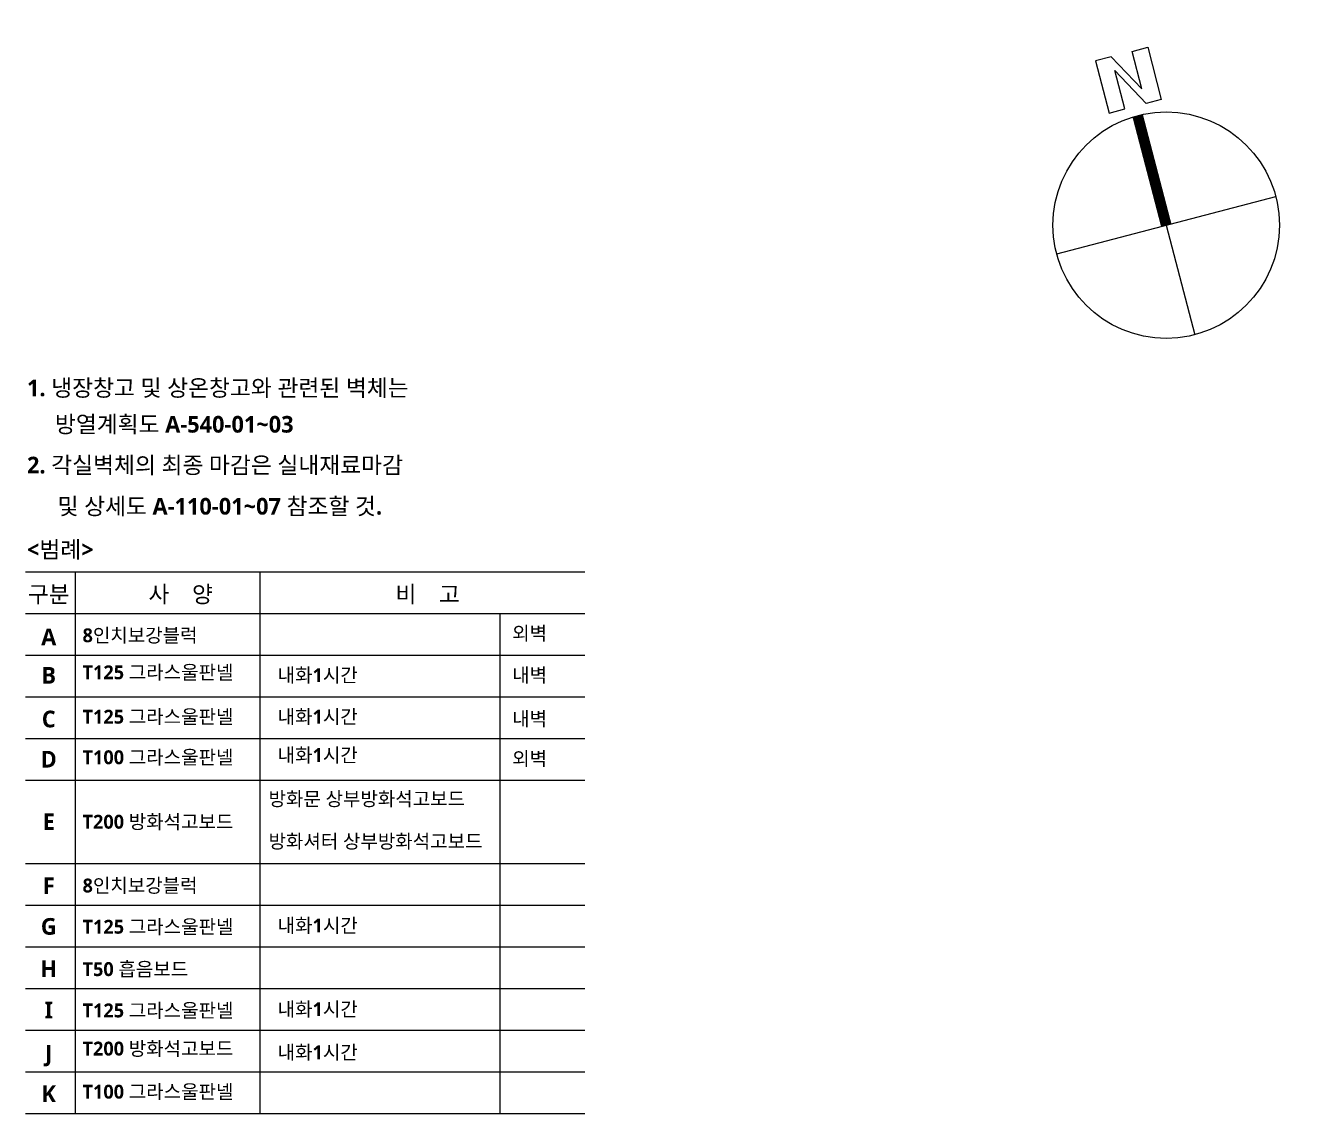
# Model space of a CAD drawing. Header units: millimetres. Extents: x 10941 to 190005487, y 7641 to 455456909.
# Drawn here: x 1228349 to 1283566, y 119831 to 166823 of the extents above; entities that cross this region are included whole.
import ezdxf
from ezdxf.enums import TextEntityAlignment as Align

# ---------------------------------------------------------------- set-up
doc = ezdxf.new("R2010")
doc.units = ezdxf.units.MM
doc.header["$LTSCALE"] = 400
doc.header["$MEASUREMENT"] = 0
doc.layers.get('0').update_dxf_attribs({"linetype": 'CONTINUOUS'})
for name, color, linetype in [('A-ANNO-SYMB', 7, 'CONTINUOUS'), ('AA-SYMB', 4, 'CONTINUOUS'), ('T', 3, 'CONTINUOUS')]:
    doc.layers.add(name, color=color, linetype=linetype)
doc.styles.add('2020음성 1차', font='')
doc.styles.get('2020음성 1차').set_extended_font_data('NanumGothic', bold=True)

# ---------------------------------------------------------------- blocks, each defined once
blk = doc.blocks.new('dr-sy-018-D-M')
at = {"layer": 'A-ANNO-SYMB'}
for p, q in [((-1, 16.4), (-2.5, 16.4)), ((-2.5, 16.4), (-2.5, 11.4)), ((-1, 16.4), (1, 12.8)), ((1, 12.8), (1, 16.4)), ((1, 16.4), (2.5, 16.4)), ((2.5, 16.4), (2.5, 11.4)), ((-1, 15.09), (1.05, 11.4)), ((-1, 11.4), (-1, 15.09)), ((-2.5, 11.4), (-1, 11.4)), ((2.5, 11.4), (1.05, 11.4)), ((-10.5, 0), (10.5, 0)), ((0, 0), (0, -10.5))]:
    blk.add_line(p, q, dxfattribs=at)
at = {"layer": 'A-ANNO-SYMB', "const_width": 1}
blk.add_lwpolyline([(0, 10.5), (0, 0)], dxfattribs=at)
at = {"layer": 'A-ANNO-SYMB'}
blk.add_circle((0, 0), 10.5, dxfattribs=at)

msp = doc.modelspace()

# ---------------------------------------------------------------- linework, layer by layer
at = {"layer": 'AA-SYMB'}
for p, q in [((1228349, 143230.5), (1252500, 143230.5)), ((1228349, 141430.5), (1252500, 141430.5)), ((1228349, 139630.5), (1252500, 139630.5)), ((1228349, 137830.5), (1252500, 137830.5)), ((1228349, 136030.5), (1252500, 136030.5)), ((1228349, 134230.5), (1252500, 134230.5)), ((1228349, 130630.5), (1252500, 130630.5)), ((1228349, 128830.5), (1252500, 128830.5)), ((1228349, 127030.5), (1252500, 127030.5)), ((1228349, 125230.5), (1252500, 125230.5)), ((1228349, 123430.5), (1252500, 123430.5)), ((1228349, 121630.5), (1252500, 121630.5)), ((1228349, 119830.5), (1252500, 119830.5))]:
    msp.add_line(p, q, dxfattribs=at)
for points in [[(1230496.9, 143230.5), (1230496.9, 119830.5)], [(1238466.1, 143230.5), (1238466.1, 119830.5)], [(1248820.5, 141430.5), (1248820.5, 119830.5)]]:
    msp.add_lwpolyline(points, dxfattribs=at)

# ---------------------------------------------------------------- block references
at = {"xscale": 465.6960000000489, "yscale": 465.6960000000489, "zscale": 465.6960000000489, "rotation": 14.62512501076412}
msp.add_blockref('dr-sy-018-D-M', (1277600, 158200), dxfattribs=at)

# ---------------------------------------------------------------- texts
at = {"layer": 'T', "style": '2020음성 1차'}
for s, height, p in [('1. 냉장창고 및 상온창고와 관련된 벽체는 ', 720, (1228410, 151173.3)), ('방열계획도 A-540-01~03', 720, (1229617.6, 149599.3)), ('2. 각실벽체의 최종 마감은 실내재료마감  ', 720, (1228410, 147839.1)), ('및 상세도 A-110-01~07 참조할 것. ', 720, (1229729.9, 146058.7)), ('<범례>', 720, (1228410, 144189.8)), ('8인치보강블럭', 600, (1230808.5, 140484.5)), ('외벽', 600, (1249360.2, 140571.7)), ('T125 그라스울판넬', 600, (1230808.5, 138885.1)), ('내화1시간', 600, (1239234.1, 138764.1)), ('내벽', 600, (1249360.2, 138764.1)), ('T125 그라스울판넬', 600, (1230808.5, 136967.4)), ('내화1시간', 600, (1239234.1, 136970.1)), ('내벽', 600, (1249360.2, 136877.2)), ('T100 그라스울판넬', 600, (1230808.5, 135215.9)), ('내화1시간', 600, (1239234.1, 135309.7)), ('외벽', 600, (1249360.2, 135155.1)), ('방화문 상부방화석고보드', 600, (1238839, 133418.5)), ('T200 방화석고보드', 600, (1230808.5, 132430.5)), ('방화셔터 상부방화석고보드', 600, (1238839, 131586.3)), ('8인치보강블럭', 600, (1230808.5, 129674.9)), ('T125 그라스울판넬', 600, (1230808.5, 127895.2)), ('내화1시간', 600, (1239234.1, 127948.7)), ('T50 흡음보드', 600, (1230808.5, 126064.3)), ('T125 그라스울판넬', 600, (1230808.5, 124279.7)), ('내화1시간', 600, (1239234.1, 124333.2)), ('T200 방화석고보드', 600, (1230808.5, 122631.8)), ('내화1시간', 600, (1239234.1, 122471.5)), ('T100 그라스울판넬', 600, (1230808.5, 120769.7))]:
    msp.add_text(s, height=height, dxfattribs=at).set_placement(p, align=Align.MIDDLE_LEFT)
for s, p in [('구분', (1229348.4, 142255.5)), ('사    양', (1235047.2, 142255.5)), ('비    고', (1245711.3, 142255.5)), ('A', (1229348.4, 140411.6)), ('B', (1229348.4, 138756.4)), ('C', (1229348.4, 136868.4)), ('D', (1229348.4, 135130)), ('E', (1229348.4, 132430.5)), ('F', (1229348.4, 129666)), ('G', (1229348.4, 127910.3)), ('H', (1229348.4, 126079.4)), ('I', (1229348.4, 124294.9)), ('J', (1229348.4, 122433.1)), ('K', (1229348.4, 120679.4))]:
    msp.add_text(s, height=720, dxfattribs=at).set_placement(p, align=Align.MIDDLE_CENTER)

doc.saveas('drawing.dxf')
